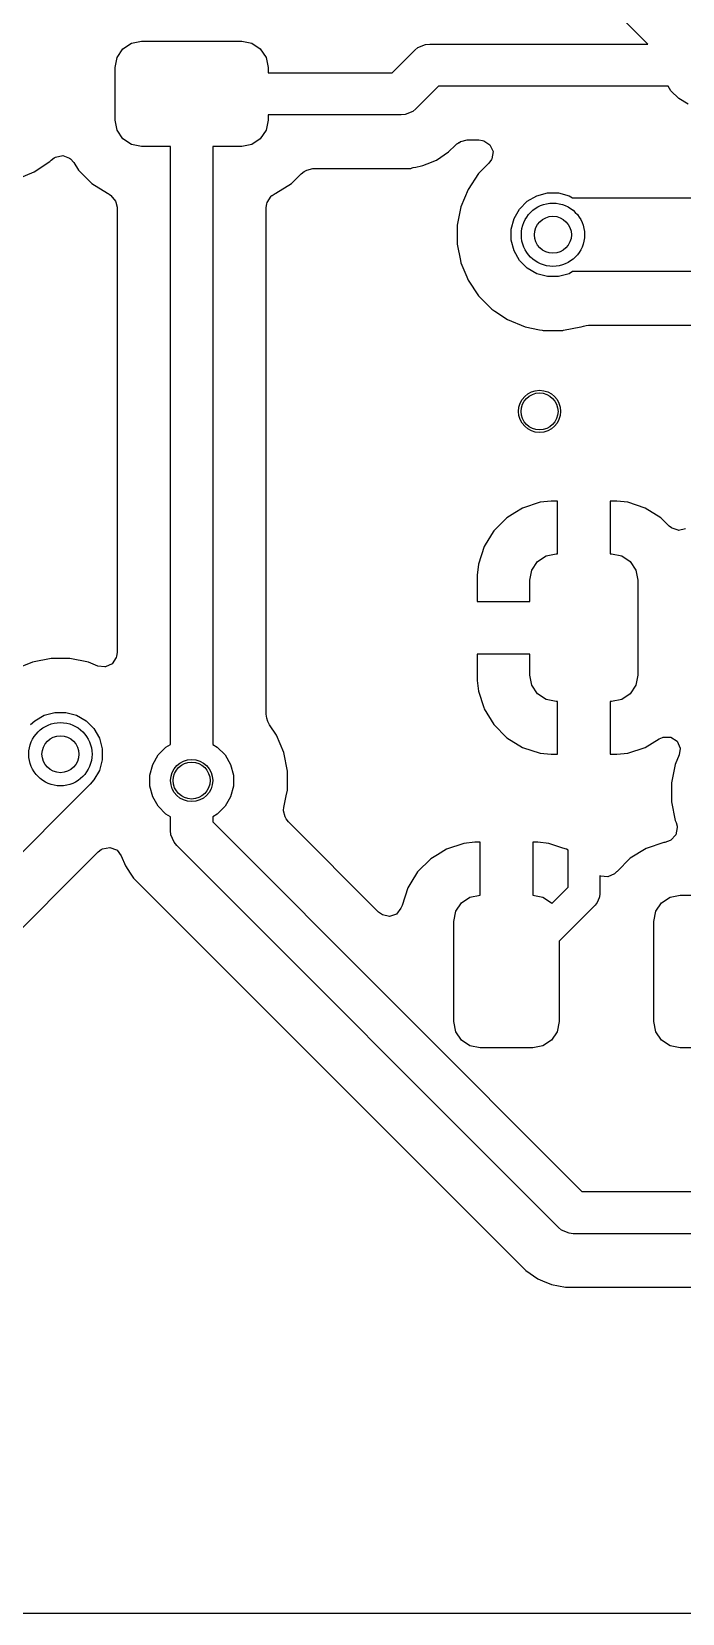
# Model space of a CAD drawing. Header units: inches. Extents: x -2.18 to 1.8, y 0.44 to 2.81.
# Drawn here: x 0.81 to 1.053, y 0.435 to 1.026 of the extents above; entities that cross this region are included whole.
import ezdxf

# ---------------------------------------------------------------- set-up
doc = ezdxf.new("R2010")
doc.units = ezdxf.units.IN
doc.header["$MEASUREMENT"] = 0
doc.layers.add('BLACK', color=250, linetype='CONTINUOUS')

msp = doc.modelspace()

# ---------------------------------------------------------------- linework, layer by layer
at = {"layer": 'BLACK', "linetype": 'CONTINUOUS'}
for p, q in [((1.04047, 1.02118), (1.02756, 1.03409)), ((0.84434, 1.0194), (0.84753, 1.02153)), ((0.84753, 1.02153), (0.8513, 1.02228)), ((0.8513, 1.02228), (0.8887, 1.02228)), ((0.8887, 1.02228), (0.89247, 1.02153)), ((0.89247, 1.02153), (0.89566, 1.0194)), ((0.84146, 1.01244), (0.84221, 1.01621)), ((0.84221, 1.01621), (0.84434, 1.0194)), ((0.89566, 1.0194), (0.89779, 1.01621)), ((0.89779, 1.01621), (0.89854, 1.01244)), ((0.94497, 1.01047), (0.95337, 1.01887)), ((0.95337, 1.01887), (0.95456, 1.01985)), ((0.95456, 1.01985), (0.9574, 1.02103)), ((0.9574, 1.02103), (0.95894, 1.02118)), ((0.95894, 1.02118), (1.04047, 1.02118)), ((0.84146, 0.99276), (0.84146, 1.01244)), ((0.89854, 1.01244), (0.89854, 1.01047)), ((0.89854, 1.01047), (0.94497, 1.01047)), ((0.9622, 1.00543), (0.9538, 0.99703)), ((1.04811, 1.00543), (0.9622, 1.00543)), ((1.0491, 1.00372), (1.04811, 1.00543)), ((1.05201, 1.00081), (1.0491, 1.00372)), ((1.05557, 0.99876), (1.05201, 1.00081)), ((0.84221, 0.98899), (0.84146, 0.99276)), ((0.89854, 0.99276), (0.89779, 0.98899)), ((0.94823, 0.99472), (0.89854, 0.99472)), ((0.89854, 0.99472), (0.89854, 0.99276)), ((0.94976, 0.99488), (0.94823, 0.99472)), ((0.9526, 0.99605), (0.94976, 0.99488)), ((0.9538, 0.99703), (0.9526, 0.99605)), ((0.84434, 0.9858), (0.84221, 0.98899)), ((0.89779, 0.98899), (0.89566, 0.9858)), ((0.84753, 0.98366), (0.84434, 0.9858)), ((0.8513, 0.98291), (0.84753, 0.98366)), ((0.86213, 0.98291), (0.8513, 0.98291)), ((0.86213, 0.75974), (0.86213, 0.98291)), ((0.8887, 0.98291), (0.87787, 0.98291)), ((0.87787, 0.98291), (0.87787, 0.75974)), ((0.89247, 0.98366), (0.8887, 0.98291)), ((0.89566, 0.9858), (0.89247, 0.98366)), ((0.96144, 0.97788), (0.96601, 0.98093)), ((0.96601, 0.98093), (0.96857, 0.98349)), ((0.96857, 0.98349), (0.96891, 0.98375)), ((0.96891, 0.98376), (0.96904, 0.98388)), ((0.96891, 0.98375), (0.96891, 0.98376)), ((0.96904, 0.98388), (0.96929, 0.98403)), ((0.96929, 0.98403), (0.96968, 0.98432)), ((0.96968, 0.98432), (0.96981, 0.98439)), ((0.96981, 0.98439), (0.96983, 0.98436)), ((0.96983, 0.98436), (0.97038, 0.98471)), ((0.97038, 0.98471), (0.97044, 0.98474)), ((0.97038, 0.98471), (0.97038, 0.98471)), ((0.97044, 0.98474), (0.97046, 0.98476)), ((0.97046, 0.98476), (0.97051, 0.98478)), ((0.97051, 0.98478), (0.97059, 0.98482)), ((0.97051, 0.98478), (0.97051, 0.98478)), ((0.97059, 0.98482), (0.97061, 0.98482)), ((0.97061, 0.98482), (0.97064, 0.98484)), ((0.97064, 0.98483), (0.97293, 0.98541)), ((0.97064, 0.98484), (0.97064, 0.98483)), ((0.97293, 0.98541), (0.97734, 0.98541)), ((0.97734, 0.98541), (0.97872, 0.98522)), ((0.97872, 0.98522), (0.97914, 0.98509)), ((0.97914, 0.98509), (0.98146, 0.9836)), ((0.98146, 0.9836), (0.9826, 0.9811)), ((0.9826, 0.9811), (0.98221, 0.97838)), ((0.81119, 0.97342), (0.81705, 0.97734)), ((0.81705, 0.97734), (0.81755, 0.97784)), ((0.81755, 0.97784), (0.81867, 0.97867)), ((0.81867, 0.97867), (0.81915, 0.97893)), ((0.81915, 0.97893), (0.82183, 0.97952)), ((0.82183, 0.97952), (0.82441, 0.97856)), ((0.82441, 0.97856), (0.82471, 0.97833)), ((0.82471, 0.97833), (0.82594, 0.97699)), ((0.82594, 0.97699), (0.82772, 0.97411)), ((0.91298, 0.97411), (0.91532, 0.9747)), ((0.91532, 0.9747), (0.95185, 0.9747)), ((0.95185, 0.9747), (0.95234, 0.97498)), ((0.95234, 0.97498), (0.95243, 0.97499)), ((0.95243, 0.97499), (0.95275, 0.97506)), ((0.95275, 0.97506), (0.95375, 0.97526)), ((0.95375, 0.97526), (0.95588, 0.97568)), ((0.95588, 0.97568), (0.95636, 0.97578)), ((0.95636, 0.97578), (0.95798, 0.97644)), ((0.95798, 0.97644), (0.96144, 0.97788)), ((0.9811, 0.97668), (0.97722, 0.9728)), ((0.98208, 0.9781), (0.9811, 0.97668)), ((0.98221, 0.97838), (0.98208, 0.9781)), ((0.98221, 0.97838), (0.98221, 0.97838)), ((0.80469, 0.97072), (0.81119, 0.97342)), ((0.82772, 0.97411), (0.82772, 0.97411)), ((0.82772, 0.97411), (0.83265, 0.96917)), ((0.83265, 0.96917), (0.83859, 0.96551)), ((0.90141, 0.96551), (0.90735, 0.96917)), ((0.90735, 0.96917), (0.91096, 0.97278)), ((0.91096, 0.97278), (0.91207, 0.97361)), ((0.91207, 0.97361), (0.91298, 0.97411)), ((0.97722, 0.9728), (0.9733, 0.96694)), ((0.83859, 0.96551), (0.83859, 0.96551)), ((0.83859, 0.96551), (0.83884, 0.96536)), ((0.83884, 0.96536), (0.83883, 0.96536)), ((0.83883, 0.96536), (0.8392, 0.96515)), ((0.8392, 0.96515), (0.8397, 0.9648)), ((0.8397, 0.9648), (0.83984, 0.9647)), ((0.83984, 0.9647), (0.84157, 0.96256)), ((0.84157, 0.96256), (0.84173, 0.96218)), ((0.89826, 0.96208), (0.89975, 0.9644)), ((0.89975, 0.9644), (0.90002, 0.96463)), ((0.90002, 0.96463), (0.90009, 0.96468)), ((0.90009, 0.96468), (0.90122, 0.96542)), ((0.90122, 0.96542), (0.90141, 0.96551)), ((0.90141, 0.96551), (0.90141, 0.96551)), ((0.9733, 0.96694), (0.97061, 0.96043)), ((0.9733, 0.96694), (0.9733, 0.96694)), ((0.9733, 0.96694), (0.9733, 0.96694)), ((0.99251, 0.95959), (0.99541, 0.96249)), ((0.99541, 0.96249), (0.99897, 0.96455)), ((0.99897, 0.96455), (1.00294, 0.96561)), ((1.00294, 0.96561), (1.00706, 0.96561)), ((1.00706, 0.96561), (1.01103, 0.96455)), ((1.01103, 0.96455), (1.01236, 0.96378)), ((1.01236, 0.96378), (1.1824, 0.96378)), ((0.84173, 0.96218), (0.84211, 0.9603)), ((0.84211, 0.9603), (0.84211, 0.79407)), ((0.89789, 0.96012), (0.89809, 0.96149)), ((0.89789, 0.82299), (0.89789, 0.96012)), ((0.89809, 0.96149), (0.8981, 0.96151)), ((0.8981, 0.96151), (0.89826, 0.96208)), ((0.97061, 0.96043), (0.96923, 0.95352)), ((0.97061, 0.96043), (0.97061, 0.96043)), ((0.99045, 0.95603), (0.99251, 0.95959)), ((0.96923, 0.95352), (0.96923, 0.95352)), ((0.96923, 0.95352), (0.96923, 0.94648)), ((0.98939, 0.95206), (0.99045, 0.95603)), ((0.98939, 0.94794), (0.98939, 0.95206)), ((0.96923, 0.94648), (0.96923, 0.94648)), ((0.96923, 0.94648), (0.96923, 0.94648)), ((0.96923, 0.94648), (0.97044, 0.9404)), ((0.99045, 0.94397), (0.98939, 0.94794)), ((0.97044, 0.9404), (0.97061, 0.93957)), ((0.97061, 0.93957), (0.97061, 0.93957)), ((0.97061, 0.93957), (0.97281, 0.93425)), ((0.99251, 0.94041), (0.99045, 0.94397)), ((0.99541, 0.93751), (0.99251, 0.94041)), ((0.97281, 0.93425), (0.9733, 0.93306)), ((0.9733, 0.93306), (0.9733, 0.93306)), ((0.9733, 0.93306), (0.9733, 0.93306)), ((0.9733, 0.93306), (0.97722, 0.9272)), ((0.99897, 0.93545), (0.99541, 0.93751)), ((1.00294, 0.93439), (0.99897, 0.93545)), ((1.00706, 0.93439), (1.00294, 0.93439)), ((1.01103, 0.93545), (1.00706, 0.93439)), ((1.01236, 0.93622), (1.01103, 0.93545)), ((1.17669, 0.93622), (1.01236, 0.93622)), ((0.97722, 0.9272), (0.9822, 0.92222)), ((0.9822, 0.92222), (0.9822, 0.92222)), ((0.9822, 0.92222), (0.9822, 0.92222)), ((0.9822, 0.92222), (0.98331, 0.92148)), ((0.98331, 0.92148), (0.98806, 0.9183)), ((0.98806, 0.9183), (0.98806, 0.9183)), ((0.98806, 0.9183), (0.98806, 0.9183)), ((0.98806, 0.9183), (0.99457, 0.91561)), ((0.99457, 0.91561), (0.99997, 0.91453)), ((1.00899, 0.91433), (1.01543, 0.91561)), ((1.01543, 0.91561), (1.01553, 0.91565)), ((1.01553, 0.91565), (1.01644, 0.91592)), ((1.01644, 0.91592), (1.01737, 0.91611)), ((1.01737, 0.91611), (1.01832, 0.9162)), ((1.01832, 0.9162), (1.11764, 0.9162)), ((0.99997, 0.91453), (1.00094, 0.91434)), ((1.00094, 0.91434), (1.00136, 0.91426)), ((1.00136, 0.91426), (1.00145, 0.91424)), ((1.00145, 0.91424), (1.00148, 0.91423)), ((1.00148, 0.91423), (1.00852, 0.91423)), ((1.00852, 0.91423), (1.00869, 0.91423)), ((1.00869, 0.91423), (1.00899, 0.91433)), ((1.00427, 0.85055), (1.00023, 0.85014)), ((1.00673, 0.85055), (1.00427, 0.85055)), ((1.00427, 0.85055), (1.00427, 0.85055)), ((1.00673, 0.83087), (1.00673, 0.85055)), ((1.00673, 0.85055), (1.00673, 0.85055)), ((1.02888, 0.85055), (1.02642, 0.85055)), ((1.02642, 0.85055), (1.02642, 0.83087)), ((1.03292, 0.85014), (1.02888, 0.85055)), ((1.02888, 0.85055), (1.02888, 0.85055)), ((0.9878, 0.84434), (0.98292, 0.83946)), ((0.99071, 0.84614), (0.9878, 0.84434)), ((0.99368, 0.84797), (0.99071, 0.84614)), ((1.00023, 0.85014), (0.99368, 0.84797)), ((0.99368, 0.84797), (0.99368, 0.84797)), ((0.99368, 0.84797), (0.99368, 0.84797)), ((0.99368, 0.84797), (0.99368, 0.84797)), ((1.00023, 0.85014), (1.00023, 0.85014)), ((1.03947, 0.84797), (1.03292, 0.85014)), ((1.03292, 0.85014), (1.03292, 0.85014)), ((1.04535, 0.84434), (1.03947, 0.84797)), ((1.03947, 0.84797), (1.03947, 0.84797)), ((1.03947, 0.84797), (1.03947, 0.84797)), ((1.04844, 0.84125), (1.04535, 0.84434)), ((1.04535, 0.84434), (1.04535, 0.84434)), ((0.98272, 0.83914), (0.97971, 0.83426)), ((0.98292, 0.83946), (0.98272, 0.83914)), ((1.04925, 0.8406), (1.04844, 0.84125)), ((1.04951, 0.84043), (1.04925, 0.8406)), ((1.0518, 0.83967), (1.04951, 0.84043)), ((1.05187, 0.83966), (1.0518, 0.83967)), ((1.05456, 0.84025), (1.05187, 0.83966)), ((0.9793, 0.83359), (0.97713, 0.82704)), ((0.97971, 0.83426), (0.9793, 0.83359)), ((0.9793, 0.83359), (0.9793, 0.83359)), ((0.97713, 0.82704), (0.97671, 0.82299)), ((0.97713, 0.82704), (0.97713, 0.82704)), ((0.99715, 0.82479), (0.99928, 0.82798)), ((0.99928, 0.82798), (1.00247, 0.83012)), ((1.00247, 0.83012), (1.00624, 0.83087)), ((1.00624, 0.83087), (1.00673, 0.83087)), ((1.02642, 0.83087), (1.02691, 0.83087)), ((1.02691, 0.83087), (1.03068, 0.83012)), ((1.03068, 0.83012), (1.03387, 0.82798)), ((1.03387, 0.82798), (1.036, 0.82479)), ((0.89789, 0.78362), (0.89789, 0.82299)), ((0.97671, 0.82299), (0.97671, 0.81315)), ((0.97671, 0.82299), (0.97671, 0.82299)), ((0.9964, 0.82102), (0.99715, 0.82479)), ((0.9964, 0.81315), (0.9964, 0.82102)), ((1.036, 0.82479), (1.03675, 0.82102)), ((1.03675, 0.82102), (1.03675, 0.78559)), ((0.97671, 0.81315), (0.9964, 0.81315)), ((0.81745, 0.79187), (0.81054, 0.7905)), ((0.82449, 0.79187), (0.81745, 0.79187)), ((0.81745, 0.79187), (0.81745, 0.79187)), ((0.8314, 0.7905), (0.82449, 0.79187)), ((0.82449, 0.79187), (0.82449, 0.79187)), ((0.84175, 0.79217), (0.84027, 0.78986)), ((0.84191, 0.79269), (0.84175, 0.79217)), ((0.84211, 0.79407), (0.84191, 0.79269)), ((0.9964, 0.79346), (0.97671, 0.79346)), ((0.97671, 0.79346), (0.97671, 0.78362)), ((0.9964, 0.78559), (0.9964, 0.79346)), ((0.81053, 0.7905), (0.80403, 0.7878)), ((0.81054, 0.7905), (0.81053, 0.7905)), ((0.835, 0.78901), (0.8314, 0.7905)), ((0.8314, 0.7905), (0.8314, 0.7905)), ((0.8314, 0.7905), (0.8314, 0.7905)), ((0.8314, 0.7905), (0.8314, 0.7905)), ((0.83756, 0.78868), (0.835, 0.78901)), ((0.83776, 0.78871), (0.83756, 0.78868)), ((0.84027, 0.78986), (0.83776, 0.78871)), ((0.83776, 0.78871), (0.83776, 0.78871)), ((0.99715, 0.78182), (0.9964, 0.78559)), ((1.03675, 0.78559), (1.036, 0.78182)), ((0.89789, 0.77104), (0.89789, 0.78362)), ((0.97671, 0.78362), (0.97713, 0.77958)), ((0.97713, 0.77958), (0.97713, 0.77958)), ((0.97713, 0.77958), (0.97913, 0.77353)), ((0.99928, 0.77863), (0.99715, 0.78182)), ((1.036, 0.78182), (1.03387, 0.77863)), ((0.97913, 0.77353), (0.9793, 0.77303)), ((1.00247, 0.7765), (0.99928, 0.77863)), ((1.00624, 0.77575), (1.00247, 0.7765)), ((1.00673, 0.77575), (1.00624, 0.77575)), ((1.00673, 0.75606), (1.00673, 0.77575)), ((1.02691, 0.77575), (1.02642, 0.77575)), ((1.02642, 0.77575), (1.02642, 0.75606)), ((1.03068, 0.7765), (1.02691, 0.77575)), ((1.03387, 0.77863), (1.03068, 0.7765)), ((0.80983, 0.76724), (0.81138, 0.7686)), ((0.81138, 0.7686), (0.81494, 0.77065)), ((0.81494, 0.77065), (0.81891, 0.77172)), ((0.81891, 0.77172), (0.82302, 0.77172)), ((0.82302, 0.77172), (0.827, 0.77065)), ((0.827, 0.77065), (0.83056, 0.7686)), ((0.83056, 0.7686), (0.83346, 0.76569)), ((0.89812, 0.76958), (0.89789, 0.77104)), ((0.89851, 0.76833), (0.89812, 0.76958)), ((0.89911, 0.76708), (0.89851, 0.76833)), ((0.9793, 0.77303), (0.9793, 0.77303)), ((0.9793, 0.77303), (0.98292, 0.76715)), ((0.83346, 0.76569), (0.83552, 0.76213)), ((0.83552, 0.76213), (0.83658, 0.75816)), ((0.9017, 0.7632), (0.89911, 0.76708)), ((0.90439, 0.75669), (0.9017, 0.7632)), ((0.9017, 0.7632), (0.9017, 0.7632)), ((0.9017, 0.7632), (0.9017, 0.7632)), ((0.98292, 0.76715), (0.9878, 0.76227)), ((0.9878, 0.76227), (0.99368, 0.75865)), ((1.03947, 0.75865), (1.04464, 0.76183)), ((1.04464, 0.76183), (1.04591, 0.76239)), ((1.04591, 0.76239), (1.04616, 0.76245)), ((1.04616, 0.76245), (1.04634, 0.7625)), ((1.04634, 0.7625), (1.04909, 0.76245)), ((1.04909, 0.76245), (1.05138, 0.76092)), ((0.83658, 0.75816), (0.83658, 0.75405)), ((0.85545, 0.75229), (0.85751, 0.75585)), ((0.85751, 0.75585), (0.86041, 0.75875)), ((0.86041, 0.75875), (0.86213, 0.75974)), ((0.87787, 0.75974), (0.87959, 0.75875)), ((0.87959, 0.75875), (0.88249, 0.75585)), ((0.88249, 0.75585), (0.88455, 0.75229)), ((0.90577, 0.74978), (0.90439, 0.75669)), ((0.99368, 0.75865), (0.99368, 0.75865)), ((0.99368, 0.75865), (1.00023, 0.75648)), ((1.00023, 0.75648), (1.00023, 0.75648)), ((1.00023, 0.75648), (1.00023, 0.75648)), ((1.00023, 0.75648), (1.00023, 0.75648)), ((1.00023, 0.75648), (1.00427, 0.75606)), ((1.00427, 0.75606), (1.00673, 0.75606)), ((1.00673, 0.75606), (1.00673, 0.75606)), ((1.02642, 0.75606), (1.02888, 0.75606)), ((1.02888, 0.75606), (1.03292, 0.75648)), ((1.02888, 0.75606), (1.02888, 0.75606)), ((1.02888, 0.75606), (1.02888, 0.75606)), ((1.03292, 0.75648), (1.03947, 0.75865)), ((1.03947, 0.75865), (1.03947, 0.75865)), ((1.05215, 0.75581), (1.05069, 0.75228)), ((1.05138, 0.76092), (1.05247, 0.7584)), ((1.05249, 0.75828), (1.05215, 0.75581)), ((1.05247, 0.7584), (1.05247, 0.7584)), ((1.05247, 0.7584), (1.05249, 0.75828)), ((0.83552, 0.75008), (0.83346, 0.74652)), ((0.83658, 0.75405), (0.83552, 0.75008)), ((0.85439, 0.74832), (0.85545, 0.75229)), ((0.88455, 0.75229), (0.88561, 0.74832)), ((1.05069, 0.75228), (1.04932, 0.74537)), ((1.05069, 0.75228), (1.05069, 0.75228)), ((1.05069, 0.75228), (1.05069, 0.75228)), ((0.8321, 0.74497), (0.59982, 0.51268)), ((0.83346, 0.74652), (0.8321, 0.74497)), ((0.85439, 0.7442), (0.85439, 0.74832)), ((0.85545, 0.74023), (0.85439, 0.7442)), ((0.88561, 0.7442), (0.88455, 0.74023)), ((0.88561, 0.74832), (0.88561, 0.7442)), ((0.90577, 0.74274), (0.90577, 0.74978)), ((1.04932, 0.74537), (1.04932, 0.74537)), ((1.04932, 0.74537), (1.04932, 0.73832)), ((0.85751, 0.73667), (0.85545, 0.74023)), ((0.88455, 0.74023), (0.88249, 0.73667)), ((0.90447, 0.73623), (0.90533, 0.74055)), ((0.90533, 0.74055), (0.90577, 0.74274)), ((1.04932, 0.73832), (1.04932, 0.73832)), ((1.04932, 0.73832), (1.04932, 0.73832)), ((1.04932, 0.73832), (1.05069, 0.73141)), ((0.86041, 0.73377), (0.85751, 0.73667)), ((0.86213, 0.73278), (0.86041, 0.73377)), ((0.86213, 0.72759), (0.86213, 0.73278)), ((0.87959, 0.73377), (0.87787, 0.73278)), ((0.87787, 0.73278), (0.87787, 0.73085)), ((0.88249, 0.73667), (0.87959, 0.73377)), ((0.90438, 0.73523), (0.90447, 0.73623)), ((0.90438, 0.73497), (0.90438, 0.73523)), ((0.90498, 0.73267), (0.90438, 0.73497)), ((0.90537, 0.73194), (0.90498, 0.73267)), ((0.86228, 0.72606), (0.86213, 0.72759)), ((0.87787, 0.73085), (1.01585, 0.59287)), ((0.90621, 0.73083), (0.90537, 0.73194)), ((0.93986, 0.69718), (0.90621, 0.73083)), ((1.05069, 0.73141), (1.05069, 0.73141)), ((1.05069, 0.73141), (1.05069, 0.73141)), ((1.05069, 0.73141), (1.05103, 0.7306)), ((1.05143, 0.72871), (1.05094, 0.726)), ((1.05103, 0.7306), (1.05137, 0.72925)), ((1.05137, 0.72925), (1.05143, 0.72871)), ((0.83509, 0.71964), (0.8362, 0.72048)), ((0.8362, 0.72048), (0.83668, 0.72074)), ((0.83668, 0.72074), (0.83937, 0.72132)), ((0.83937, 0.72132), (0.84195, 0.72036)), ((0.84195, 0.72036), (0.84195, 0.72036)), ((0.84195, 0.72036), (0.84211, 0.72024)), ((0.86345, 0.72322), (0.86228, 0.72606)), ((0.86443, 0.72202), (0.86345, 0.72322)), ((1.00702, 0.57943), (0.86443, 0.72202)), ((0.96519, 0.72064), (0.96181, 0.71856)), ((0.97174, 0.72282), (0.96519, 0.72064)), ((0.96519, 0.72064), (0.96519, 0.72064)), ((0.96519, 0.72064), (0.96519, 0.72064)), ((0.96519, 0.72064), (0.96519, 0.72064)), ((0.97579, 0.72323), (0.97174, 0.72282)), ((0.97174, 0.72282), (0.97174, 0.72282)), ((0.97776, 0.72323), (0.97579, 0.72323)), ((0.97579, 0.72323), (0.97579, 0.72323)), ((0.97579, 0.72323), (0.97579, 0.72323)), ((0.97776, 0.70354), (0.97776, 0.72323)), ((0.97776, 0.72323), (0.97776, 0.72323)), ((0.99941, 0.72323), (0.99744, 0.72323)), ((0.99744, 0.72323), (0.99744, 0.70354)), ((1.00345, 0.72282), (0.99941, 0.72323)), ((0.99941, 0.72323), (0.99941, 0.72323)), ((1.00868, 0.72108), (1.00345, 0.72282)), ((1.00345, 0.72282), (1.00345, 0.72282)), ((1.01, 0.72064), (1.00868, 0.72108)), ((1.01067, 0.72023), (1.01, 0.72064)), ((1.01, 0.72064), (1.01, 0.72064)), ((1.03985, 0.72095), (1.03391, 0.71728)), ((1.04648, 0.72315), (1.03985, 0.72095)), ((1.03985, 0.72095), (1.03985, 0.72095)), ((1.03985, 0.72095), (1.03985, 0.72095)), ((1.04681, 0.72318), (1.04648, 0.72315)), ((1.04881, 0.72384), (1.04681, 0.72318)), ((1.04907, 0.72399), (1.04881, 0.72384)), ((1.05094, 0.726), (1.04907, 0.72399)), ((0.61149, 0.49604), (0.83509, 0.71964)), ((0.84211, 0.72024), (0.8437, 0.7182)), ((0.8437, 0.7182), (0.84528, 0.71438)), ((0.84528, 0.71438), (0.84528, 0.71438)), ((0.84528, 0.71438), (0.84528, 0.71438)), ((0.84528, 0.71438), (0.84704, 0.71175)), ((0.95932, 0.71702), (0.95444, 0.71214)), ((0.96181, 0.71856), (0.95932, 0.71702)), ((1.01067, 0.70642), (1.01067, 0.72023)), ((1.03391, 0.71728), (1.02895, 0.71232)), ((0.84704, 0.71175), (0.84833, 0.70981)), ((0.84833, 0.70981), (0.84833, 0.70981)), ((0.84833, 0.70981), (0.84833, 0.70981)), ((0.84833, 0.70981), (0.96009, 0.59805)), ((0.95444, 0.71214), (0.95192, 0.70806)), ((0.95444, 0.71214), (0.95444, 0.71214)), ((1.02269, 0.71069), (1.02248, 0.71085)), ((1.02248, 0.71085), (1.02248, 0.70398)), ((1.02282, 0.71064), (1.02269, 0.71069)), ((1.02555, 0.7103), (1.02282, 0.71064)), ((1.02803, 0.71149), (1.02555, 0.7103)), ((1.02876, 0.71214), (1.02803, 0.71149)), ((1.02895, 0.71232), (1.02876, 0.71214)), ((0.95081, 0.70626), (0.94863, 0.69969)), ((0.95192, 0.70806), (0.95081, 0.70626)), ((0.95081, 0.70626), (0.95081, 0.70626)), ((0.9708, 0.70066), (0.97399, 0.70279)), ((0.97399, 0.70279), (0.97776, 0.70354)), ((0.99744, 0.70354), (1.00121, 0.70279)), ((1.00121, 0.70279), (1.0044, 0.70066)), ((1.0046, 0.70036), (1.01067, 0.70642)), ((1.02237, 0.70282), (1.02224, 0.70252)), ((1.02248, 0.70398), (1.02237, 0.70282)), ((1.0456, 0.70066), (1.04879, 0.70279)), ((1.04879, 0.70279), (1.05256, 0.70354)), ((1.05256, 0.70354), (1.07224, 0.70354)), ((0.94091, 0.69638), (0.93986, 0.69718)), ((0.94819, 0.69858), (0.94648, 0.69643)), ((0.94852, 0.69938), (0.94819, 0.69858)), ((0.94863, 0.69969), (0.94852, 0.69938)), ((0.96791, 0.6937), (0.96866, 0.69747)), ((0.96866, 0.69747), (0.9708, 0.70066)), ((1.0044, 0.70066), (1.0046, 0.70036)), ((1.02075, 0.6998), (1.00728, 0.68633)), ((1.02149, 0.7007), (1.02075, 0.6998)), ((1.02224, 0.70252), (1.02149, 0.7007)), ((1.04272, 0.6937), (1.04347, 0.69747)), ((1.04347, 0.69747), (1.0456, 0.70066)), ((0.94127, 0.69618), (0.94091, 0.69638)), ((0.94387, 0.69555), (0.94127, 0.69618)), ((0.94648, 0.69643), (0.94387, 0.69555)), ((0.96791, 0.6563), (0.96791, 0.6937)), ((1.04272, 0.6563), (1.04272, 0.6937)), ((1.00728, 0.68633), (1.00728, 0.6563)), ((0.96866, 0.65253), (0.96791, 0.6563)), ((1.00728, 0.6563), (1.00653, 0.65253)), ((1.04347, 0.65253), (1.04272, 0.6563)), ((0.9708, 0.64934), (0.96866, 0.65253)), ((1.00653, 0.65253), (1.0044, 0.64934)), ((1.0456, 0.64934), (1.04347, 0.65253)), ((0.97399, 0.64721), (0.9708, 0.64934)), ((0.97776, 0.64646), (0.97399, 0.64721)), ((0.99744, 0.64646), (0.97776, 0.64646)), ((1.00121, 0.64721), (0.99744, 0.64646)), ((1.0044, 0.64934), (1.00121, 0.64721)), ((1.04879, 0.64721), (1.0456, 0.64934)), ((1.05256, 0.64646), (1.04879, 0.64721)), ((1.0565, 0.64646), (1.05256, 0.64646)), ((0.96009, 0.59805), (0.99481, 0.56333)), ((1.01585, 0.59287), (1.0565, 0.59287)), ((1.00822, 0.57845), (1.00702, 0.57943)), ((1.01106, 0.57728), (1.00822, 0.57845)), ((1.01259, 0.57713), (1.01106, 0.57728)), ((1.06591, 0.57713), (1.01259, 0.57713)), ((0.99481, 0.56333), (0.99481, 0.56333)), ((0.99481, 0.56333), (0.99938, 0.56028)), ((0.99938, 0.56028), (0.99938, 0.56028)), ((0.99938, 0.56028), (0.99938, 0.56028)), ((0.99938, 0.56028), (1.00016, 0.55996)), ((1.00016, 0.55996), (1.00016, 0.55996)), ((1.00016, 0.55996), (1.00016, 0.55996)), ((1.00016, 0.55996), (1.00106, 0.55959)), ((1.00106, 0.55959), (1.00106, 0.55959)), ((1.00106, 0.55959), (1.00106, 0.55959)), ((1.00106, 0.55959), (1.00446, 0.55818)), ((1.00446, 0.55818), (1.00973, 0.55713)), ((1.00973, 0.55713), (1.00982, 0.55711)), ((1.00982, 0.55711), (1.00984, 0.55711)), ((1.00984, 0.55711), (1.39755, 0.55711)), ((1.79418, 0.43541), (-2.174, 0.43541))]:
    msp.add_line(p, q, dxfattribs=at)
at = {"layer": 'BLACK'}
for centre, radius in [((1.005, 0.95), 0.01181), ((1, 0.88406), 0.00787), ((0.82097, 0.7561), 0.01181), ((0.87, 0.74626), 0.00787)]:
    msp.add_circle(centre, radius, dxfattribs=at)
at = {"layer": 'WHITE'}
for centre in [(1.005, 0.95), (1, 0.88406), (0.82097, 0.7561), (0.87, 0.74626)]:
    msp.add_circle(centre, 0.00689, dxfattribs=at)

doc.saveas('drawing.dxf')
